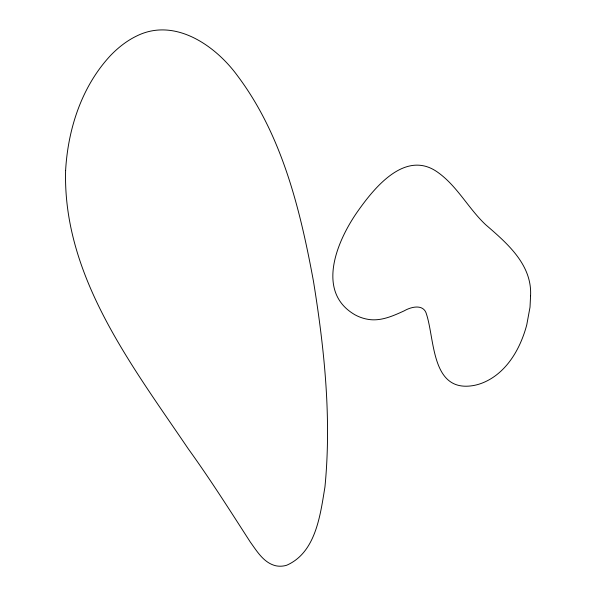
<?xml version="1.0" encoding="UTF-8"?>
<svg xmlns="http://www.w3.org/2000/svg" width="596" height="596" viewBox="0 0 596 596"><rect width="100%" height="100%" fill="white"/><g stroke="black" fill="none" stroke-linecap="round" stroke-linejoin="round"><path stroke-width="0.89" d="M65.612 170.523C62.744 276.328 131.872 365.408 188.224 448.766C210.09 479.08 230.086 510.66 250.313 542.062C257.04 551.375 263.827 562.959 275.851 565.783A63.705 37.123 -84.5 0 0 286.624 565.269C315.984 552.499 320.32 514.81 324.939 487.007C331.659 418.429 324.462 349.249 313.503 281.491C300.228 209.524 282.169 135.165 237.417 75.655C215.298 45.333 174.36 16.964 136.342 36.17A159.087 92.708 -84.5 0 0 110.469 55.577C81.689 86.517 67.966 128.907 65.612 170.523M530.574 295.75L530.015 307.193L526.767 324.805A78.575 50.295 -77 0 1 520.852 341.948C513.752 358.449 502.137 373.856 485.546 381.626A92.454 59.183 -77 0 1 472.658 385.672C431.497 392.131 434.849 340.264 426.58 314.487C423.912 303.565 411.292 306.724 404.192 310.844C392.563 316.178 379.861 321.892 366.771 319.106A99.398 63.63 -77 0 1 354.94 314.777C314.464 291.34 338.081 238.519 358.792 209.829C375.204 186.764 405.258 150.386 436.615 171.499C456.871 185.296 468.024 208.108 485.621 224.677C506.973 243.146 532.198 264.55 530.574 295.75"/></g></svg>
